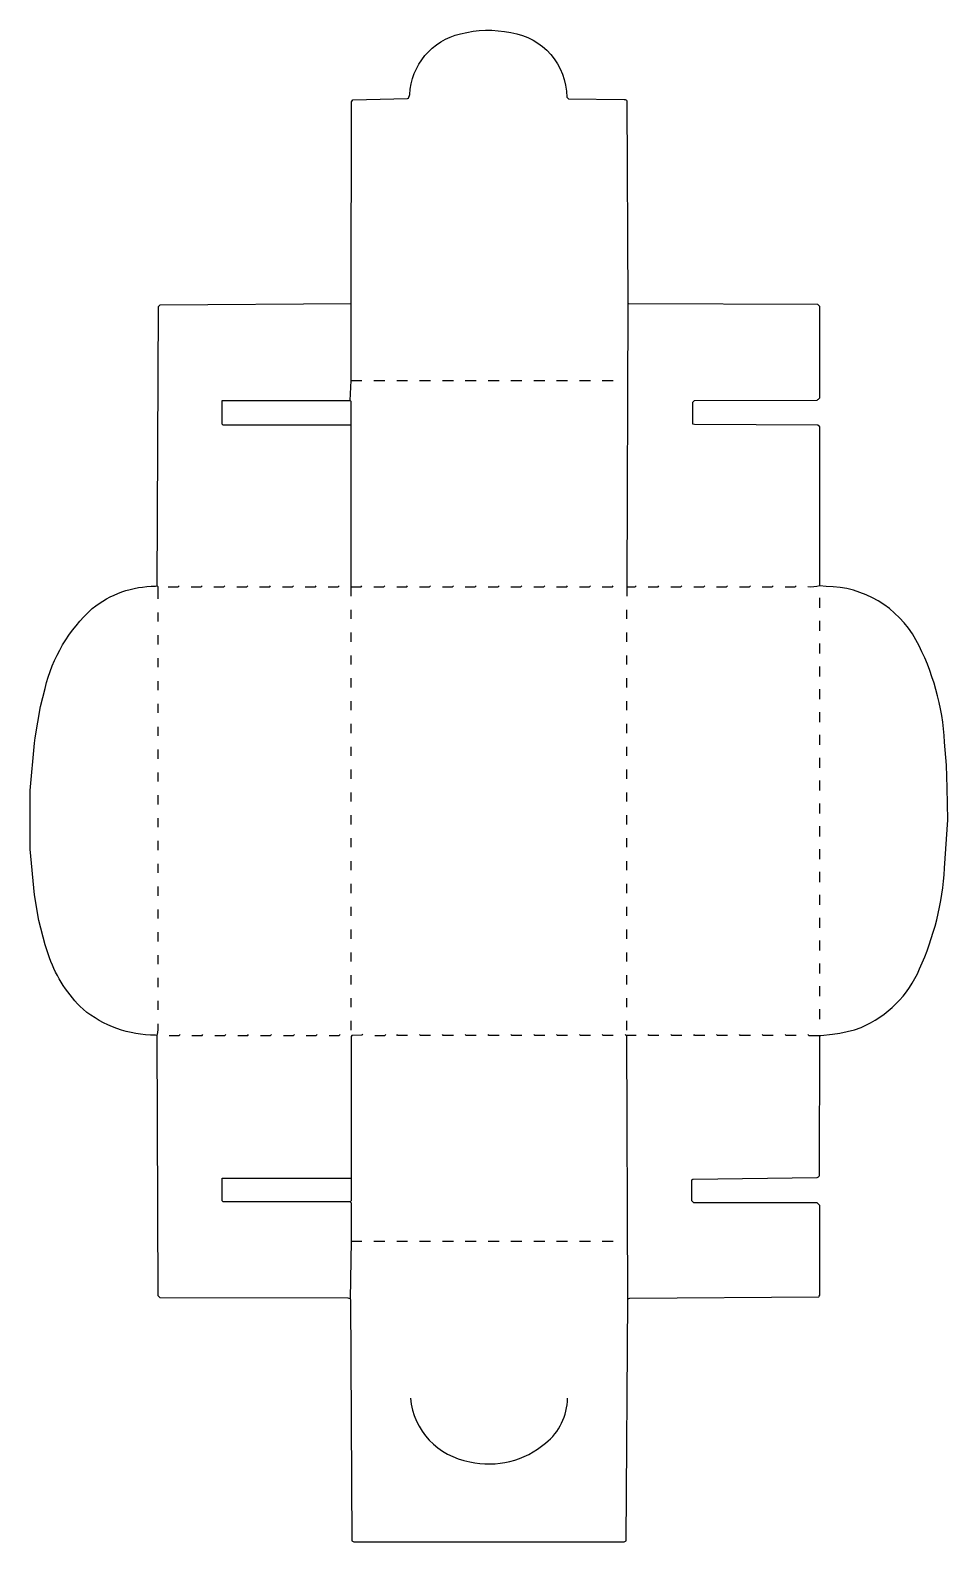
# Model space of a CAD drawing. Extents: x 52 to 1056, y 85 to 1739.
import ezdxf

# ---------------------------------------------------------------- set-up
doc = ezdxf.new("R2010")
doc.units = 0
doc.layers.get('0').update_dxf_attribs({"linetype": 'CONTINUOUS'})

msp = doc.modelspace()

# ---------------------------------------------------------------- linework, layer by layer
at = {"color": 250, "linetype": 'CONTINUOUS'}
for points in [[(403, 1120), (403, 1130), (403, 1307), (403, 1333), (402, 1334), (403, 1356), (403, 1440), (403.497738, 1660.997758), (405, 1663), (464.991808, 1664.49153), (466, 1665), (467.352941, 1668.911765, -0.337723), (522.9, 1735.3, -0.116661), (577.923077, 1736.615385, -0.372062), (639, 1666), (641, 1664), (701.992068, 1663.508192, -0.174562), (705, 1662), (706, 1440), (705, 1130), (705, 1120)], [(916, 1131), (916, 1305), (914, 1307), (778.9, 1307.7), (777, 1308), (777, 1332), (779, 1334), (912.996324, 1334.496269, 0.113498), (916, 1337), (916, 1437), (914, 1439), (706.9, 1439.8), (706, 1440)], [(191, 639), (188.970817, 639.533074, -0.178579), (109.804878, 667.756098, -0.118052), (73.2, 724.1), (68.3, 738.1), (61.384615, 765.076923), (56.58, 792.94), (52, 843), (52, 907), (56.58, 959.06), (57.42, 964.94), (63.384615, 998.923077), (68.352941, 1018.911765, -0.153531), (119.9, 1106.2, -0.174415), (189.1, 1130.7), (191, 1131)], [(903, 640), (904, 639), (917, 639), (929.964706, 640.458824), (937.946154, 641.430769), (953.9, 645.3), (961.1, 647.8, 0.192899), (1025.2, 711.9, 0.090519), (1052.54918, 822.040984), (1056, 875), (1055.480059, 910.018464), (1054.519941, 934.981536), (1052.54918, 959.959016, 0.110407), (1021.2, 1072.1, 0.269868), (922.946154, 1130.569231), (916, 1131, -0.085202), (903, 1130)], [(402, 351), (399.997596, 351.502427), (194, 352), (192, 354), (191, 639, 0.085202), (192, 652)], [(706, 351), (708.002392, 351.502415), (914.990339, 352.999907), (915.3, 353.9), (916, 355), (916, 453), (913, 456), (778, 456), (776, 458), (776, 481), (777, 482), (912.996351, 483.496297, 0.23516), (915.503268, 486.003226), (916, 639)], [(468, 242, 0.33984), (532.923077, 172.615385, 0.236998), (616, 193, 0.220904), (640, 242)]]:
    msp.add_lwpolyline(points, format="xyb", dxfattribs=at)
for points in [[(192, 1117), (192, 1130), (191, 1131), (192.498355, 1436.998366), (194.002404, 1438.502427), (403, 1440)], [(403, 1356), (415, 1356)], [(428, 1356), (440, 1356)], [(453, 1356), (465, 1356)], [(478, 1356), (490, 1356)], [(503, 1356), (515, 1356)], [(528, 1356), (540, 1356)], [(553, 1356), (565, 1356)], [(578, 1356), (590, 1356)], [(603, 1356), (615, 1356)], [(628, 1356), (640, 1356)], [(653, 1356), (665, 1356)], [(678, 1356), (690, 1356)], [(403, 1307), (263, 1307), (262, 1308), (262, 1334), (402, 1334)], [(916, 1107), (916, 1118)], [(192, 1092), (192, 1102)], [(403, 1095), (403, 1105)], [(705, 1095), (705, 1105)], [(916, 1082), (916, 1093)], [(192, 1067), (192, 1077)], [(403, 1070), (403, 1080)], [(705, 1070), (705, 1080)], [(916, 1057), (916, 1068)], [(192, 1042), (192, 1052)], [(403, 1045), (403, 1055)], [(705, 1045), (705, 1055)], [(916, 1032), (916, 1043)], [(192, 1017), (192, 1027)], [(403, 1020), (403, 1030)], [(705, 1020), (705, 1030)], [(916, 1007), (916, 1018)], [(192, 992), (192, 1002)], [(403, 995), (403, 1005)], [(705, 995), (705, 1005)], [(916, 982), (916, 993)], [(192, 967), (192, 977)], [(403, 970), (403, 980)], [(705, 970), (705, 980)], [(916, 957), (916, 968)], [(192, 942), (192, 952)], [(403, 945), (403, 955)], [(705, 945), (705, 955)], [(916, 932), (916, 943)], [(192, 917), (192, 927)], [(403, 920), (403, 930)], [(705, 920), (705, 930)], [(916, 907), (916, 918)], [(192, 892), (192, 902)], [(403, 895), (403, 905)], [(705, 895), (705, 905)], [(192, 867), (192, 877)], [(403, 870), (403, 880)], [(705, 870), (705, 880)], [(916, 882), (916, 893)], [(916, 857), (916, 868)], [(192, 842), (192, 852)], [(403, 845), (403, 855)], [(705, 845), (705, 855)], [(403, 820), (403, 830)], [(705, 820), (705, 830)], [(916, 832), (916, 843)], [(192, 817), (192, 827)], [(916, 807), (916, 818)], [(192, 792), (192, 802)], [(403, 795), (403, 805)], [(705, 795), (705, 805)], [(403, 770), (403, 780)], [(705, 770), (705, 780)], [(916, 782), (916, 793)], [(192, 767), (192, 777)], [(916, 757), (916, 768)], [(192, 742), (192, 752)], [(403, 745), (403, 755)], [(705, 745), (705, 755)], [(403, 720), (403, 730)], [(705, 720), (705, 730)], [(916, 732), (916, 743)], [(192, 717), (192, 727)], [(916, 707), (916, 718)], [(192, 692), (192, 702)], [(403, 695), (403, 705)], [(705, 695), (705, 705)], [(403, 670), (403, 680)], [(705, 670), (705, 680)], [(916, 682), (916, 693)], [(192, 667), (192, 677)], [(916, 657), (916, 668)], [(403, 645), (403, 655)], [(705, 645), (705, 655)], [(416, 640), (414.962069, 639.455172), (404, 639), (403, 638), (403, 483), (403, 458), (402, 457), (403, 456), (403, 414), (402, 351), (402.501894, 349.99812), (403.999943, 86.007575), (406, 85), (702, 85), (704.000058, 86.007604), (705.8, 350.1), (706, 351), (705, 639)], [(402, 457), (263, 457), (262, 458), (262, 483), (403, 483)], [(403, 414), (415, 414)], [(428, 414), (440, 414)], [(453, 414), (465, 414)], [(478, 414), (490, 414)], [(503, 414), (515, 414)], [(528, 414), (540, 414)], [(553, 414), (565, 414)], [(578, 414), (590, 414)], [(603, 414), (615, 414)], [(628, 414), (640, 414)], [(653, 414), (665, 414)], [(678, 414), (690, 414)]]:
    msp.add_lwpolyline(points, dxfattribs=at)
at = {"color": 252, "linetype": 'CONTINUOUS'}
for points in [[(203, 1130), (214, 1130), (215, 1131)], [(228, 1130), (239, 1130), (240, 1131)], [(253, 1130), (264, 1130), (265, 1131)], [(278, 1130), (289, 1130), (290, 1131)], [(303, 1130), (314, 1130), (315, 1131)], [(328, 1130), (339, 1130), (340, 1131)], [(353, 1130), (364, 1130), (365, 1131)], [(378, 1130), (389, 1130), (390, 1131)], [(428, 1130), (439, 1130), (440, 1131)], [(453, 1130), (464, 1130), (465, 1131)], [(478, 1130), (489, 1130), (490, 1131)], [(503, 1130), (514, 1130), (515, 1131)], [(528, 1130), (539, 1130), (540, 1131)], [(553, 1130), (564, 1130), (565, 1131)], [(578, 1130), (589, 1130), (590, 1131)], [(603, 1130), (614, 1130), (615, 1131)], [(628, 1130), (639, 1130), (640, 1131)], [(653, 1130), (664, 1130), (665, 1131)], [(678, 1130), (689, 1130), (690, 1131)], [(728, 1130), (739, 1130), (740, 1131)], [(753, 1130), (764, 1130), (765, 1131)], [(778, 1130), (789, 1130), (790, 1131)], [(803, 1130), (814, 1130), (815, 1131)], [(828, 1130), (839, 1130), (840, 1131)], [(853, 1130), (864, 1130), (865, 1131)], [(878, 1130), (889, 1130), (890, 1131)], [(204, 639), (215, 639), (216, 640)], [(229, 639), (240, 639), (241, 640)], [(254, 639), (265, 639), (266, 640)], [(279, 639), (290, 639), (291, 640)], [(304, 639), (315, 639), (316, 640)], [(329, 639), (340, 639), (341, 640)], [(354, 639), (365, 639), (366, 640)], [(379, 639), (390, 639), (391, 640)], [(429, 639), (440, 639), (441, 640)], [(465, 639), (454, 639), (453, 640)], [(490, 639), (479, 639), (478, 640)], [(515, 639), (504, 639), (503, 640)], [(540, 639), (529, 639), (528, 640)], [(565, 639), (554, 639), (553, 640)], [(590, 639), (579, 639), (578, 640)], [(615, 639), (604, 639), (603, 640)], [(640, 639), (629, 639), (628, 640)], [(665, 639), (654, 639), (653, 640)], [(690, 639), (679, 639), (678, 640)], [(740, 639), (729, 639), (728, 640)], [(765, 639), (754, 639), (753, 640)], [(790, 639), (779, 639), (778, 640)], [(815, 639), (804, 639), (803, 640)], [(840, 639), (829, 639), (828, 640)], [(865, 639), (854, 639), (853, 640)], [(890, 639), (879, 639), (878, 640)]]:
    msp.add_lwpolyline(points, dxfattribs=at)
at = {"color": 251, "linetype": 'CONTINUOUS'}
for points in [[(403, 1130), (414, 1130), (415, 1131)], [(705, 1130), (714, 1130), (715, 1131)], [(715, 639), (704, 639), (703, 640)]]:
    msp.add_lwpolyline(points, dxfattribs=at)

doc.saveas('drawing.dxf')
